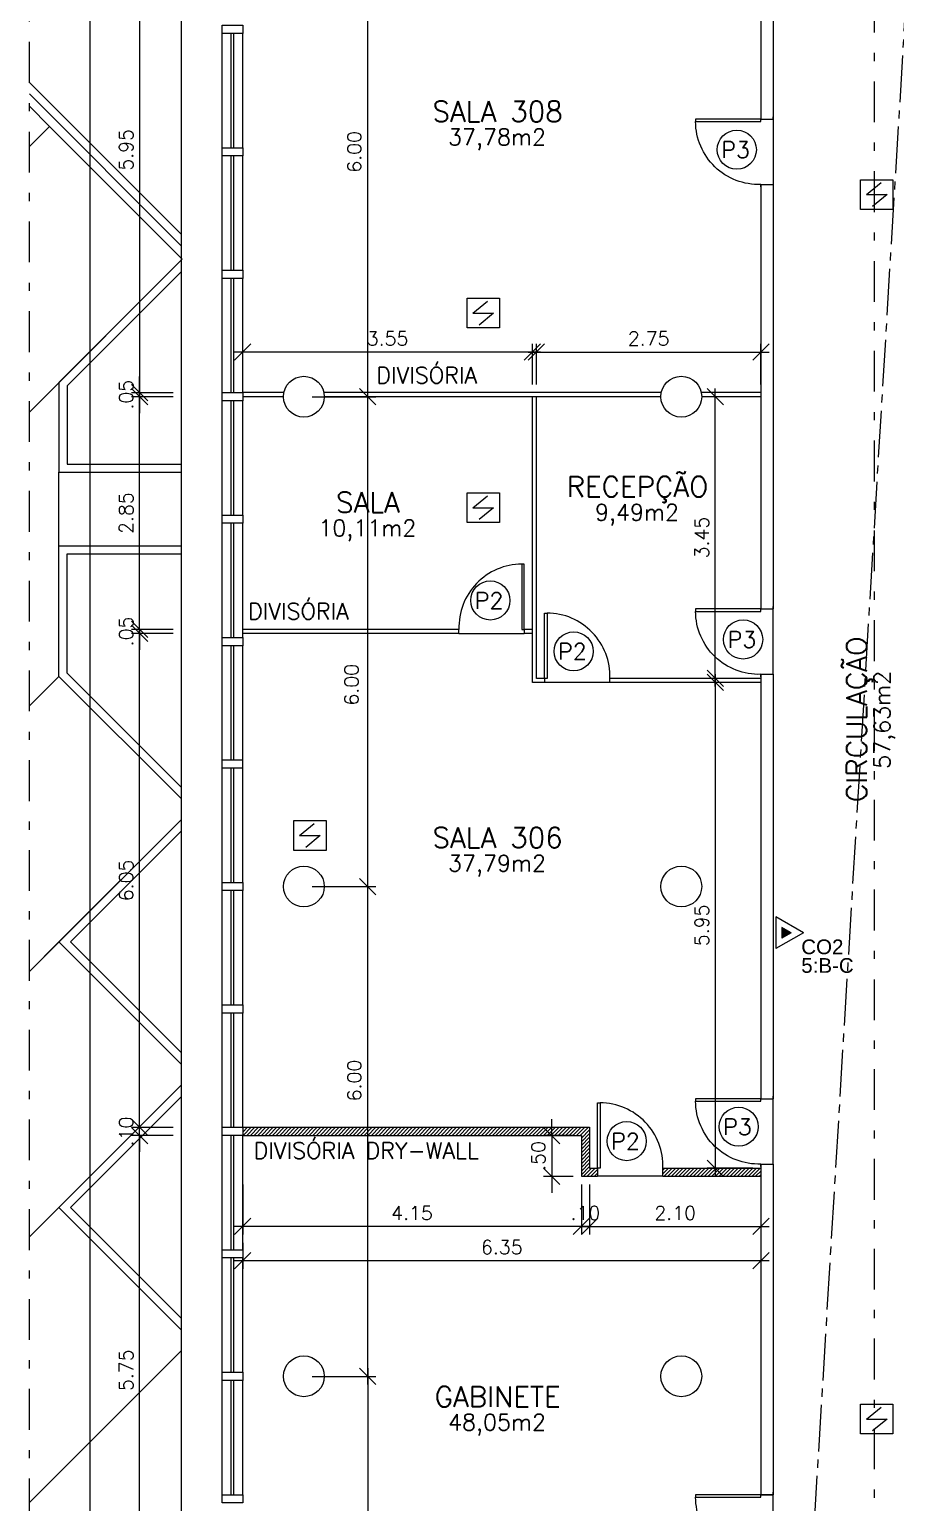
# Model space of a CAD drawing. Header units: millimetres. Extents: x 521 to 1055, y 261 to 520.
# Drawn here: x 563.33 to 573.94, y 379.7 to 397.75 of the extents above; entities that cross this region are included whole.
import ezdxf
from ezdxf.enums import TextEntityAlignment as Align

# ---------------------------------------------------------------- set-up
doc = ezdxf.new("R2010")
doc.units = ezdxf.units.MM
for name, pattern in [('CENTER2', [28.575, 19.05, -3.175, 3.175, -3.175]), ('CONTINU', [0]), ('DASHDOTX2', [2, 1, -0.5, 0, -0.5])]:
    doc.linetypes.add(name, pattern=pattern)
doc.layers.add('0.1', color=8, linetype='Continuous', lineweight=13)
doc.layers.add('ppci', color=8, linetype='Continuous')
doc.styles.add('ROMANS', font='romans')
doc.styles.get("Standard").update_dxf_attribs({"font": 'romans.shx'})
doc.styles.add('STYLE1', font='sanss___.ttf')
doc.dimstyles.new('Fares Eng - 50', dxfattribs={"dimscale": 2, "dimtxt": 0.085, "dimasz": 0.1, "dimexe": 0.05, "dimexo": 0.05, "dimgap": 0.04, "dimtad": 1, "dimzin": 4, "dimdsep": 46, "dimtxsty": 'ROMANS', "dimblk1": 'OBLIQUE', "dimblk2": 'OBLIQUE', "dimsah": 1, "dimcen": 0.05, "dimdle": 0.05, "dimclrd": 8, "dimclre": 8, "dimclrt": 8, "dimaunit": 1, "dimadec": 0, "dimazin": 0, "dimtfac": 1, "dimtix": 1, "dimtmove": 2, "dimatfit": 0, "dimldrblk": 'OPEN90', "dimfxl": 1, "dimtolj": 1, "dimtzin": 0, "dimarcsym": 0})

# ---------------------------------------------------------------- blocks, each defined once
blk = doc.blocks.new('P80')
for points in [[(0, 0.86), (0, 0.83), (0.15, 0.83), (0.15, 0.86)], [(0, 0), (0, 0.03), (0.15, 0.03), (0.15, 0)]]:
    blk.add_lwpolyline(points)
blk.add_lwpolyline([(-0.8, 0.06), (0, 0.06), (0, 0.03), (-0.8, 0.03)], close=True)
at = {"color": 8}
blk.add_arc((-0.025, 0.056), 0.775, 88.1408, 179.6698, dxfattribs=at)
blk = doc.blocks.new('_OBLIQUE')
at = {"color": 0, "linetype": 'ByBlock'}
blk.add_line((-0.5, -0.5), (0.5, 0.5), dxfattribs=at)
blk = doc.blocks.new('*D925')
at = {"layer": '0.1', "color": 8, "linetype": 'CONTINU', "lineweight": -2, "transparency": 16777216}
for p, q in [((564.475, 424.246), (563.968, 424.246)), ((564.068, 374.146), (564.068, 424.346)), ((564.475, 374.246), (563.968, 374.246))]:
    blk.add_line(p, q, dxfattribs=at)
at = {"layer": 'DEFPOINTS', "color": 0, "linetype": 'CONTINU', "lineweight": -2, "transparency": 16777216}
for p in [(564.068, 424.246), (564.575, 424.246), (564.575, 374.246)]:
    blk.add_point(p, dxfattribs=at)
at = {"layer": '0.1', "color": 8, "linetype": 'CONTINU', "lineweight": -2, "transparency": 16777216, "xscale": 0.2, "yscale": 0.2, "zscale": 0.2}
for p, rotation in [((564.068, 424.246), 90), ((564.068, 374.246), 270)]:
    blk.add_blockref('_OBLIQUE', p, dxfattribs=dict(at, rotation=rotation))
at = {"layer": '0.1', "color": 8, "linetype": 'CONTINU', "transparency": 16777216, "insert": (563.903, 399.246), "char_height": 0.17, "attachment_point": 5, "rotation": 90, "style": 'ROMANS'}
blk.add_mtext('\\A1;50.00', dxfattribs=at)
blk = doc.blocks.new('_Open90')
at = {"color": 0, "linetype": 'ByBlock', "lineweight": -2}
for p, q in [((0, 0), (-1, 0)), ((-0.5, 0.5), (0, 0)), ((0, 0), (-0.5, -0.5))]:
    blk.add_line(p, q, dxfattribs=at)
blk = doc.blocks.new('*D982')
at = {"layer": '0.1', "color": 8, "linetype": 'CONTINU', "lineweight": -2, "transparency": 16777216}
for p, q in [((567.471, 381.346), (567.471, 375.146)), ((566.788, 381.246), (567.571, 381.246)), ((566.788, 375.246), (567.571, 375.246))]:
    blk.add_line(p, q, dxfattribs=at)
at = {"layer": 'DEFPOINTS', "color": 0, "linetype": 'CONTINU', "lineweight": -2, "transparency": 16777216}
for p in [(566.688, 381.246), (566.688, 375.246), (567.471, 375.246)]:
    blk.add_point(p, dxfattribs=at)
at = {"layer": '0.1', "color": 8, "linetype": 'CONTINU', "lineweight": -2, "transparency": 16777216, "xscale": 0.2, "yscale": 0.2, "zscale": 0.2}
for p, rotation in [((567.471, 381.246), 90), ((567.471, 375.246), 270)]:
    blk.add_blockref('_OBLIQUE', p, dxfattribs=dict(at, rotation=rotation))
at = {"layer": '0.1', "color": 8, "linetype": 'CONTINU', "transparency": 16777216, "insert": (567.306, 378.246), "char_height": 0.17, "attachment_point": 5, "rotation": 90, "style": 'ROMANS'}
blk.add_mtext('\\A1;6.00', dxfattribs=at)
blk = doc.blocks.new('*D1007')
at = {"layer": '0.1', "color": 8, "linetype": 'CONTINU', "lineweight": -2, "transparency": 16777216}
for p, q in [((567.471, 381.146), (567.471, 387.346)), ((566.788, 387.246), (567.571, 387.246)), ((566.788, 381.246), (567.571, 381.246))]:
    blk.add_line(p, q, dxfattribs=at)
at = {"layer": 'DEFPOINTS', "color": 0, "linetype": 'CONTINU', "lineweight": -2, "transparency": 16777216}
for p in [(566.688, 387.246), (567.471, 387.246), (566.688, 381.246)]:
    blk.add_point(p, dxfattribs=at)
at = {"layer": '0.1', "color": 8, "linetype": 'CONTINU', "lineweight": -2, "transparency": 16777216, "xscale": 0.2, "yscale": 0.2, "zscale": 0.2}
for p, rotation in [((567.471, 387.246), 90), ((567.471, 381.246), 270)]:
    blk.add_blockref('_OBLIQUE', p, dxfattribs=dict(at, rotation=rotation))
at = {"layer": '0.1', "color": 8, "linetype": 'CONTINU', "transparency": 16777216, "insert": (567.306, 384.87), "char_height": 0.17, "attachment_point": 5, "rotation": 90, "style": 'ROMANS'}
blk.add_mtext('\\A1;6.00', dxfattribs=at)
blk = doc.blocks.new('*D952')
at = {"layer": '0.1', "color": 8, "linetype": 'CONTINU', "lineweight": -2, "transparency": 16777216}
for p, q in [((566.788, 393.246), (567.571, 393.246)), ((567.471, 387.146), (567.471, 393.346)), ((566.788, 387.246), (567.571, 387.246))]:
    blk.add_line(p, q, dxfattribs=at)
at = {"layer": 'DEFPOINTS', "color": 0, "linetype": 'CONTINU', "lineweight": -2, "transparency": 16777216}
for p in [(566.688, 393.246), (567.471, 393.246), (566.688, 387.246)]:
    blk.add_point(p, dxfattribs=at)
at = {"layer": '0.1', "color": 8, "linetype": 'CONTINU', "lineweight": -2, "transparency": 16777216, "xscale": 0.2, "yscale": 0.2, "zscale": 0.2}
for p, rotation in [((567.471, 393.246), 90), ((567.471, 387.246), 270)]:
    blk.add_blockref('_OBLIQUE', p, dxfattribs=dict(at, rotation=rotation))
at = {"layer": '0.1', "color": 8, "linetype": 'CONTINU', "transparency": 16777216, "insert": (567.271, 389.718), "char_height": 0.17, "attachment_point": 5, "rotation": 90, "style": 'ROMANS'}
blk.add_mtext('\\A1;6.00', dxfattribs=at)
blk = doc.blocks.new('*D1008')
at = {"layer": '0.1', "color": 8, "linetype": 'CONTINU', "lineweight": -2, "transparency": 16777216}
for p, q in [((567.471, 393.146), (567.471, 399.346)), ((566.788, 399.246), (567.571, 399.246)), ((566.788, 393.246), (567.571, 393.246))]:
    blk.add_line(p, q, dxfattribs=at)
at = {"layer": 'DEFPOINTS', "color": 0, "linetype": 'CONTINU', "lineweight": -2, "transparency": 16777216}
for p in [(566.688, 399.246), (567.471, 399.246), (566.688, 393.246)]:
    blk.add_point(p, dxfattribs=at)
at = {"layer": '0.1', "color": 8, "linetype": 'CONTINU', "lineweight": -2, "transparency": 16777216, "xscale": 0.2, "yscale": 0.2, "zscale": 0.2}
for p, rotation in [((567.471, 399.246), 90), ((567.471, 393.246), 270)]:
    blk.add_blockref('_OBLIQUE', p, dxfattribs=dict(at, rotation=rotation))
at = {"layer": '0.1', "color": 8, "linetype": 'CONTINU', "transparency": 16777216, "insert": (567.306, 396.246), "char_height": 0.17, "attachment_point": 5, "rotation": 90, "style": 'ROMANS'}
blk.add_mtext('\\A1;6.00', dxfattribs=at)
blk = doc.blocks.new('*D960')
at = {"layer": '0.1', "color": 8, "linetype": 'CONTINU', "lineweight": -2, "transparency": 16777216}
for p, q in [((565.088, 384.196), (564.575, 384.196)), ((564.675, 378.346), (564.675, 384.296)), ((565.088, 378.446), (564.575, 378.446))]:
    blk.add_line(p, q, dxfattribs=at)
at = {"layer": 'DEFPOINTS', "color": 0, "linetype": 'CONTINU', "lineweight": -2, "transparency": 16777216}
for p in [(564.675, 384.196), (565.188, 384.196), (565.188, 378.446)]:
    blk.add_point(p, dxfattribs=at)
at = {"layer": '0.1', "color": 8, "linetype": 'CONTINU', "lineweight": -2, "transparency": 16777216, "xscale": 0.2, "yscale": 0.2, "zscale": 0.2}
for p, rotation in [((564.675, 384.196), 90), ((564.675, 378.446), 270)]:
    blk.add_blockref('_OBLIQUE', p, dxfattribs=dict(at, rotation=rotation))
at = {"layer": '0.1', "color": 8, "linetype": 'CONTINU', "transparency": 16777216, "insert": (564.51, 381.321), "char_height": 0.17, "attachment_point": 5, "rotation": 90, "style": 'ROMANS'}
blk.add_mtext('\\A1;5.75', dxfattribs=at)
blk = doc.blocks.new('*D961')
at = {"layer": '0.1', "color": 8, "linetype": 'CONTINU', "lineweight": -2, "transparency": 16777216}
for p, q in [((565.088, 390.346), (564.575, 390.346)), ((564.675, 384.196), (564.675, 390.446)), ((565.088, 384.296), (564.575, 384.296))]:
    blk.add_line(p, q, dxfattribs=at)
at = {"layer": 'DEFPOINTS', "color": 0, "linetype": 'CONTINU', "lineweight": -2, "transparency": 16777216}
for p in [(564.675, 390.346), (565.188, 390.346), (565.188, 384.296)]:
    blk.add_point(p, dxfattribs=at)
at = {"layer": '0.1', "color": 8, "linetype": 'CONTINU', "lineweight": -2, "transparency": 16777216, "xscale": 0.2, "yscale": 0.2, "zscale": 0.2}
for p, rotation in [((564.675, 390.346), 90), ((564.675, 384.296), 270)]:
    blk.add_blockref('_OBLIQUE', p, dxfattribs=dict(at, rotation=rotation))
at = {"layer": '0.1', "color": 8, "linetype": 'CONTINU', "transparency": 16777216, "insert": (564.51, 387.321), "char_height": 0.17, "attachment_point": 5, "rotation": 90, "style": 'ROMANS'}
blk.add_mtext('\\A1;6.05', dxfattribs=at)
blk = doc.blocks.new('*D962')
at = {"layer": '0.1', "color": 8, "linetype": 'CONTINU', "lineweight": -2, "transparency": 16777216}
for p, q in [((564.675, 393.296), (564.675, 393.496)), ((565.088, 393.296), (564.575, 393.296)), ((565.088, 393.246), (564.575, 393.246)), ((564.675, 393.246), (564.675, 393.296)), ((564.675, 393.246), (564.675, 393.046))]:
    blk.add_line(p, q, dxfattribs=at)
at = {"layer": 'DEFPOINTS', "color": 0, "linetype": 'CONTINU', "lineweight": -2, "transparency": 16777216}
for p in [(564.675, 393.296), (565.188, 393.296), (565.188, 393.246)]:
    blk.add_point(p, dxfattribs=at)
at = {"layer": '0.1', "color": 8, "linetype": 'CONTINU', "lineweight": -2, "transparency": 16777216, "xscale": 0.2, "yscale": 0.2, "zscale": 0.2}
for p, rotation in [((564.675, 393.296), 270), ((564.675, 393.246), 90)]:
    blk.add_blockref('_OBLIQUE', p, dxfattribs=dict(at, rotation=rotation))
at = {"layer": '0.1', "color": 8, "linetype": 'CONTINU', "transparency": 16777216, "insert": (564.51, 393.271), "char_height": 0.17, "attachment_point": 5, "rotation": 90, "style": 'ROMANS'}
blk.add_mtext('\\A1;.05', dxfattribs=at)
blk = doc.blocks.new('*D1021')
at = {"layer": '0.1', "color": 8, "linetype": 'CONTINU', "lineweight": -2, "transparency": 16777216}
for p, q in [((564.675, 399.346), (564.675, 393.196)), ((565.088, 399.246), (564.575, 399.246)), ((565.088, 393.296), (564.575, 393.296))]:
    blk.add_line(p, q, dxfattribs=at)
at = {"layer": 'DEFPOINTS', "color": 0, "linetype": 'CONTINU', "lineweight": -2, "transparency": 16777216}
for p in [(565.188, 399.246), (564.675, 393.296), (565.188, 393.296)]:
    blk.add_point(p, dxfattribs=at)
at = {"layer": '0.1', "color": 8, "linetype": 'CONTINU', "lineweight": -2, "transparency": 16777216, "xscale": 0.2, "yscale": 0.2, "zscale": 0.2}
for p, rotation in [((564.675, 399.246), 90), ((564.675, 393.296), 270)]:
    blk.add_blockref('_OBLIQUE', p, dxfattribs=dict(at, rotation=rotation))
at = {"layer": '0.1', "color": 8, "linetype": 'CONTINU', "transparency": 16777216, "insert": (564.51, 396.271), "char_height": 0.17, "attachment_point": 5, "rotation": 90, "style": 'ROMANS'}
blk.add_mtext('\\A1;5.95', dxfattribs=at)
blk = doc.blocks.new('*D1022')
at = {"layer": '0.1', "color": 8, "linetype": 'CONTINU', "lineweight": -2, "transparency": 16777216}
for p, q in [((565.088, 393.246), (564.575, 393.246)), ((564.675, 390.296), (564.675, 393.346)), ((565.088, 390.396), (564.575, 390.396))]:
    blk.add_line(p, q, dxfattribs=at)
at = {"layer": 'DEFPOINTS', "color": 0, "linetype": 'CONTINU', "lineweight": -2, "transparency": 16777216}
for p in [(564.675, 393.246), (565.188, 393.246), (565.188, 390.396)]:
    blk.add_point(p, dxfattribs=at)
at = {"layer": '0.1', "color": 8, "linetype": 'CONTINU', "lineweight": -2, "transparency": 16777216, "xscale": 0.2, "yscale": 0.2, "zscale": 0.2}
for p, rotation in [((564.675, 393.246), 90), ((564.675, 390.396), 270)]:
    blk.add_blockref('_OBLIQUE', p, dxfattribs=dict(at, rotation=rotation))
at = {"layer": '0.1', "color": 8, "linetype": 'CONTINU', "transparency": 16777216, "insert": (564.51, 391.821), "char_height": 0.17, "attachment_point": 5, "rotation": 90, "style": 'ROMANS'}
blk.add_mtext('\\A1;2.85', dxfattribs=at)
blk = doc.blocks.new('*D1023')
at = {"layer": '0.1', "color": 8, "linetype": 'CONTINU', "lineweight": -2, "transparency": 16777216}
for p, q in [((564.675, 390.396), (564.675, 390.596)), ((565.088, 390.396), (564.575, 390.396)), ((565.088, 390.346), (564.575, 390.346)), ((564.675, 390.396), (564.675, 390.346)), ((564.675, 390.346), (564.675, 390.146))]:
    blk.add_line(p, q, dxfattribs=at)
at = {"layer": 'DEFPOINTS', "color": 0, "linetype": 'CONTINU', "lineweight": -2, "transparency": 16777216}
for p in [(564.675, 390.346), (565.188, 390.396), (565.188, 390.346)]:
    blk.add_point(p, dxfattribs=at)
at = {"layer": '0.1', "color": 8, "linetype": 'CONTINU', "lineweight": -2, "transparency": 16777216, "xscale": 0.2, "yscale": 0.2, "zscale": 0.2}
for p, rotation in [((564.675, 390.396), 270), ((564.675, 390.346), 90)]:
    blk.add_blockref('_OBLIQUE', p, dxfattribs=dict(at, rotation=rotation))
at = {"layer": '0.1', "color": 8, "linetype": 'CONTINU', "transparency": 16777216, "insert": (564.51, 390.371), "char_height": 0.17, "attachment_point": 5, "rotation": 90, "style": 'ROMANS'}
blk.add_mtext('\\A1;.05', dxfattribs=at)
blk = doc.blocks.new('*D1024')
at = {"layer": '0.1', "color": 8, "linetype": 'CONTINU', "lineweight": -2, "transparency": 16777216}
for p, q in [((569.588, 393.794), (565.838, 393.794)), ((565.938, 393.396), (565.938, 393.894)), ((569.488, 393.396), (569.488, 393.894))]:
    blk.add_line(p, q, dxfattribs=at)
at = {"layer": 'DEFPOINTS', "color": 0, "linetype": 'CONTINU', "lineweight": -2, "transparency": 16777216}
for p in [(565.938, 393.794), (565.938, 393.296), (569.488, 393.296)]:
    blk.add_point(p, dxfattribs=at)
at = {"layer": '0.1', "color": 8, "linetype": 'CONTINU', "lineweight": -2, "transparency": 16777216, "xscale": 0.2, "yscale": 0.2, "zscale": 0.2, "rotation": 180}
blk.add_blockref('_OBLIQUE', (565.938, 393.794), dxfattribs=at)
at = {"layer": '0.1', "color": 8, "linetype": 'CONTINU', "lineweight": -2, "transparency": 16777216, "xscale": 0.2, "yscale": 0.2, "zscale": 0.2}
blk.add_blockref('_OBLIQUE', (569.488, 393.794), dxfattribs=at)
at = {"layer": '0.1', "color": 8, "linetype": 'CONTINU', "transparency": 16777216, "insert": (567.713, 393.959), "char_height": 0.17, "attachment_point": 5, "style": 'ROMANS'}
blk.add_mtext('\\A1;3.55', dxfattribs=at)
blk = doc.blocks.new('*D1025')
at = {"layer": '0.1', "color": 8, "linetype": 'CONTINU', "lineweight": -2, "transparency": 16777216}
for p, q in [((569.438, 393.794), (572.388, 393.794)), ((569.538, 393.396), (569.538, 393.894)), ((572.288, 393.396), (572.288, 393.894))]:
    blk.add_line(p, q, dxfattribs=at)
at = {"layer": 'DEFPOINTS', "color": 0, "linetype": 'CONTINU', "lineweight": -2, "transparency": 16777216}
for p in [(572.288, 393.794), (569.538, 393.296), (572.288, 393.296)]:
    blk.add_point(p, dxfattribs=at)
at = {"layer": '0.1', "color": 8, "linetype": 'CONTINU', "lineweight": -2, "transparency": 16777216, "xscale": 0.2, "yscale": 0.2, "zscale": 0.2, "rotation": 180}
blk.add_blockref('_OBLIQUE', (569.538, 393.794), dxfattribs=at)
at = {"layer": '0.1', "color": 8, "linetype": 'CONTINU', "lineweight": -2, "transparency": 16777216, "xscale": 0.2, "yscale": 0.2, "zscale": 0.2}
blk.add_blockref('_OBLIQUE', (572.288, 393.794), dxfattribs=at)
at = {"layer": '0.1', "color": 8, "linetype": 'CONTINU', "transparency": 16777216, "insert": (570.913, 393.959), "char_height": 0.17, "attachment_point": 5, "style": 'ROMANS'}
blk.add_mtext('\\A1;2.75', dxfattribs=at)
blk = doc.blocks.new('*D1026')
at = {"layer": '0.1', "color": 8, "linetype": 'CONTINU', "lineweight": -2, "transparency": 16777216}
for p, q in [((572.188, 393.246), (571.629, 393.246)), ((571.729, 389.696), (571.729, 393.346)), ((572.188, 389.796), (571.629, 389.796))]:
    blk.add_line(p, q, dxfattribs=at)
at = {"layer": 'DEFPOINTS', "color": 0, "linetype": 'CONTINU', "lineweight": -2, "transparency": 16777216}
for p in [(571.729, 393.246), (572.288, 393.246), (572.288, 389.796)]:
    blk.add_point(p, dxfattribs=at)
at = {"layer": '0.1', "color": 8, "linetype": 'CONTINU', "lineweight": -2, "transparency": 16777216, "xscale": 0.2, "yscale": 0.2, "zscale": 0.2}
for p, rotation in [((571.729, 393.246), 90), ((571.729, 389.796), 270)]:
    blk.add_blockref('_OBLIQUE', p, dxfattribs=dict(at, rotation=rotation))
at = {"layer": '0.1', "color": 8, "linetype": 'CONTINU', "transparency": 16777216, "insert": (571.564, 391.521), "char_height": 0.17, "attachment_point": 5, "rotation": 90, "style": 'ROMANS'}
blk.add_mtext('\\A1;3.45', dxfattribs=at)
blk = doc.blocks.new('*D1027')
at = {"layer": '0.1', "color": 8, "linetype": 'CONTINU', "lineweight": -2, "transparency": 16777216}
for p, q in [((571.729, 389.846), (571.729, 383.696)), ((572.188, 389.746), (571.629, 389.746)), ((572.188, 383.796), (571.629, 383.796))]:
    blk.add_line(p, q, dxfattribs=at)
at = {"layer": 'DEFPOINTS', "color": 0, "linetype": 'CONTINU', "lineweight": -2, "transparency": 16777216}
for p in [(572.288, 389.746), (571.729, 383.796), (572.288, 383.796)]:
    blk.add_point(p, dxfattribs=at)
at = {"layer": '0.1', "color": 8, "linetype": 'CONTINU', "lineweight": -2, "transparency": 16777216, "xscale": 0.2, "yscale": 0.2, "zscale": 0.2}
for p, rotation in [((571.729, 389.746), 90), ((571.729, 383.796), 270)]:
    blk.add_blockref('_OBLIQUE', p, dxfattribs=dict(at, rotation=rotation))
at = {"layer": '0.1', "color": 8, "linetype": 'CONTINU', "transparency": 16777216, "insert": (571.564, 386.771), "char_height": 0.17, "attachment_point": 5, "rotation": 90, "style": 'ROMANS'}
blk.add_mtext('\\A1;5.95', dxfattribs=at)
blk = doc.blocks.new('ÁREA')
for p in [(0.00005, 0.00376), (0, 0)]:
    blk.add_attdef('COMPARTIMENTO', text='', height=0.0025).set_placement(p, align=Align.CENTER)
at = {"color": 1}
for p in [(-0.00005, -0.00376), (-0.0001, -0.00752)]:
    blk.add_attdef('ÁREA', text='', height=0.002, dxfattribs=at).set_placement(p, align=Align.CENTER)
blk = doc.blocks.new('*D3284')
at = {"layer": '0.1', "color": 8, "linetype": 'CONTINU', "lineweight": -2, "transparency": 16777216}
for p, q in [((564.675, 384.296), (564.675, 384.496)), ((565.088, 384.296), (564.575, 384.296)), ((565.088, 384.196), (564.575, 384.196)), ((564.675, 384.196), (564.675, 384.296)), ((564.675, 384.196), (564.675, 383.996))]:
    blk.add_line(p, q, dxfattribs=at)
at = {"layer": 'DEFPOINTS', "color": 0, "linetype": 'CONTINU', "lineweight": -2, "transparency": 16777216}
for p in [(564.675, 384.296), (565.188, 384.296), (565.188, 384.196)]:
    blk.add_point(p, dxfattribs=at)
at = {"layer": '0.1', "color": 8, "linetype": 'CONTINU', "lineweight": -2, "transparency": 16777216, "xscale": 0.2, "yscale": 0.2, "zscale": 0.2}
for p, rotation in [((564.675, 384.296), 270), ((564.675, 384.196), 90)]:
    blk.add_blockref('_OBLIQUE', p, dxfattribs=dict(at, rotation=rotation))
at = {"layer": '0.1', "color": 8, "linetype": 'CONTINU', "lineweight": -2, "transparency": 16777216, "insert": (564.51, 384.246), "char_height": 0.17, "attachment_point": 5, "rotation": 90, "style": 'ROMANS'}
blk.add_mtext('\\A1;.10', dxfattribs=at)
blk = doc.blocks.new('*D3285')
at = {"layer": '0.1', "color": 8, "linetype": 'CONTINU', "lineweight": -2, "transparency": 16777216}
for p, q in [((570.088, 383.596), (570.088, 382.982)), ((570.188, 383.596), (570.188, 382.982)), ((570.088, 383.082), (569.888, 383.082)), ((570.088, 383.082), (570.188, 383.082)), ((570.188, 383.082), (570.388, 383.082))]:
    blk.add_line(p, q, dxfattribs=at)
at = {"layer": 'DEFPOINTS', "color": 0, "linetype": 'CONTINU', "lineweight": -2, "transparency": 16777216}
for p in [(570.088, 383.696), (570.188, 383.696), (570.188, 383.082)]:
    blk.add_point(p, dxfattribs=at)
at = {"layer": '0.1', "color": 8, "linetype": 'CONTINU', "lineweight": -2, "transparency": 16777216, "xscale": 0.2, "yscale": 0.2, "zscale": 0.2}
blk.add_blockref('_OBLIQUE', (570.088, 383.082), dxfattribs=at)
at = {"layer": '0.1', "color": 8, "linetype": 'CONTINU', "lineweight": -2, "transparency": 16777216, "xscale": 0.2, "yscale": 0.2, "zscale": 0.2, "rotation": 180}
blk.add_blockref('_OBLIQUE', (570.188, 383.082), dxfattribs=at)
at = {"layer": '0.1', "color": 8, "linetype": 'CONTINU', "lineweight": -2, "transparency": 16777216, "insert": (570.138, 383.247), "char_height": 0.17, "attachment_point": 5, "style": 'ROMANS'}
blk.add_mtext('\\A1;.10', dxfattribs=at)
blk = doc.blocks.new('*D3286')
at = {"layer": '0.1', "color": 8, "lineweight": -2, "transparency": 16777216}
for p, q in [((570.188, 383.596), (570.188, 382.982)), ((572.288, 383.596), (572.288, 382.982)), ((570.088, 383.082), (572.388, 383.082))]:
    blk.add_line(p, q, dxfattribs=at)
at = {"layer": 'DEFPOINTS', "color": 0, "lineweight": -2, "transparency": 16777216}
for p in [(570.188, 383.696), (572.288, 383.696), (572.288, 383.082)]:
    blk.add_point(p, dxfattribs=at)
at = {"layer": '0.1', "color": 8, "lineweight": -2, "transparency": 16777216, "xscale": 0.2, "yscale": 0.2, "zscale": 0.2, "rotation": 180}
blk.add_blockref('_OBLIQUE', (570.188, 383.082), dxfattribs=at)
at = {"layer": '0.1', "color": 8, "lineweight": -2, "transparency": 16777216, "xscale": 0.2, "yscale": 0.2, "zscale": 0.2}
blk.add_blockref('_OBLIQUE', (572.288, 383.082), dxfattribs=at)
at = {"layer": '0.1', "color": 8, "transparency": 16777216, "insert": (571.238, 383.247), "char_height": 0.17, "attachment_point": 5, "style": 'ROMANS'}
blk.add_mtext('\\A1;2.10', dxfattribs=at)
blk = doc.blocks.new('*D3287')
at = {"layer": '0.1', "color": 8, "linetype": 'CONTINU', "lineweight": -2, "transparency": 16777216}
for p, q in [((565.938, 383.596), (565.938, 382.982)), ((570.088, 383.596), (570.088, 382.982)), ((570.188, 383.082), (565.838, 383.082))]:
    blk.add_line(p, q, dxfattribs=at)
at = {"layer": 'DEFPOINTS', "color": 0, "linetype": 'CONTINU', "lineweight": -2, "transparency": 16777216}
for p in [(565.938, 383.696), (570.088, 383.696), (565.938, 383.082)]:
    blk.add_point(p, dxfattribs=at)
at = {"layer": '0.1', "color": 8, "linetype": 'CONTINU', "lineweight": -2, "transparency": 16777216, "xscale": 0.2, "yscale": 0.2, "zscale": 0.2, "rotation": 180}
blk.add_blockref('_OBLIQUE', (565.938, 383.082), dxfattribs=at)
at = {"layer": '0.1', "color": 8, "linetype": 'CONTINU', "lineweight": -2, "transparency": 16777216, "xscale": 0.2, "yscale": 0.2, "zscale": 0.2}
blk.add_blockref('_OBLIQUE', (570.088, 383.082), dxfattribs=at)
at = {"layer": '0.1', "color": 8, "linetype": 'CONTINU', "lineweight": -2, "transparency": 16777216, "insert": (568.013, 383.247), "char_height": 0.17, "attachment_point": 5, "style": 'ROMANS'}
blk.add_mtext('\\A1;4.15', dxfattribs=at)
blk = doc.blocks.new('*D3288')
at = {"layer": '0.1', "color": 8, "linetype": 'CONTINU', "lineweight": -2, "transparency": 16777216}
for p, q in [((565.938, 382.882), (565.938, 382.563)), ((572.288, 382.882), (572.288, 382.563)), ((572.388, 382.663), (565.838, 382.663))]:
    blk.add_line(p, q, dxfattribs=at)
at = {"layer": 'DEFPOINTS', "color": 0, "linetype": 'CONTINU', "lineweight": -2, "transparency": 16777216}
for p in [(565.938, 382.982), (572.288, 382.982), (565.938, 382.663)]:
    blk.add_point(p, dxfattribs=at)
at = {"layer": '0.1', "color": 8, "linetype": 'CONTINU', "lineweight": -2, "transparency": 16777216, "xscale": 0.2, "yscale": 0.2, "zscale": 0.2, "rotation": 180}
blk.add_blockref('_OBLIQUE', (565.938, 382.663), dxfattribs=at)
at = {"layer": '0.1', "color": 8, "linetype": 'CONTINU', "lineweight": -2, "transparency": 16777216, "xscale": 0.2, "yscale": 0.2, "zscale": 0.2}
blk.add_blockref('_OBLIQUE', (572.288, 382.663), dxfattribs=at)
at = {"layer": '0.1', "color": 8, "linetype": 'CONTINU', "lineweight": -2, "transparency": 16777216, "insert": (569.113, 382.828), "char_height": 0.17, "attachment_point": 5, "style": 'ROMANS'}
blk.add_mtext('\\A1;6.35', dxfattribs=at)
blk = doc.blocks.new('*D3289')
at = {"layer": '0.1', "color": 8, "linetype": 'CONTINU', "lineweight": -2, "transparency": 16777216}
for p, q in [((569.726, 384.196), (569.726, 384.396)), ((569.988, 384.196), (569.626, 384.196)), ((569.726, 384.196), (569.726, 383.696)), ((569.988, 383.696), (569.626, 383.696)), ((569.726, 383.696), (569.726, 383.496))]:
    blk.add_line(p, q, dxfattribs=at)
at = {"layer": 'DEFPOINTS', "color": 0, "linetype": 'CONTINU', "lineweight": -2, "transparency": 16777216}
for p in [(570.088, 384.196), (569.726, 383.696), (570.088, 383.696)]:
    blk.add_point(p, dxfattribs=at)
at = {"layer": '0.1', "color": 8, "linetype": 'CONTINU', "lineweight": -2, "transparency": 16777216, "xscale": 0.2, "yscale": 0.2, "zscale": 0.2}
for p, rotation in [((569.726, 384.196), 270), ((569.726, 383.696), 90)]:
    blk.add_blockref('_OBLIQUE', p, dxfattribs=dict(at, rotation=rotation))
at = {"layer": '0.1', "color": 8, "linetype": 'CONTINU', "lineweight": -2, "transparency": 16777216, "insert": (569.561, 383.946), "char_height": 0.17, "attachment_point": 5, "rotation": 90, "style": 'ROMANS'}
blk.add_mtext('\\A1;.50', dxfattribs=at)

msp = doc.modelspace()

# ---------------------------------------------------------------- hatches: boundary and pattern name
at = {"layer": '0.1', "linetype": 'CONTINU', "lineweight": -2}
h = msp.add_hatch(dxfattribs=at)
h.set_pattern_fill('ANSI31', color=8, scale=0.01, style=0)
h.set_pattern_definition([(45, (565.93774, 383.696488), (-0.02245064, 0.02245064), [])])
h.paths.add_polyline_path([(570.18774, 384.29649), (565.93774, 384.29649), (565.93774, 384.19649), (570.08774, 384.19649), (570.08774, 383.69649), (570.28774, 383.69649), (570.28774, 383.79649), (570.18774, 383.79649)])
h.paths.add_polyline_path([(572.28774, 383.79649), (571.08774, 383.79649), (571.08774, 383.69649), (572.28774, 383.69649)])
at = {"layer": 'ppci'}
msp.add_hatch(color=10, dxfattribs=at).paths.add_polyline_path([(572.65922, 386.68043), (572.54647, 386.74552), (572.54647, 386.61533)])

# ---------------------------------------------------------------- linework, layer by layer
at = {"layer": '0.1', "color": 8, "linetype": 'DASHDOTX2', "ltscale": 0.5}
for p, q in [((563.32502, 365.19275), (563.32502, 428.20423)), ((573.67694, 424.60892), (573.67694, 371.68747))]:
    msp.add_line(p, q, dxfattribs=at)
at = {"layer": '0.1', "color": 8, "linetype": 'CONTINU'}
for p, q in [((565.18774, 375.39649), (565.18774, 423.09649)), ((565.68774, 396.29649), (565.68774, 397.69649)), ((565.79774, 396.29649), (565.79774, 397.69649)), ((565.82774, 396.29649), (565.82774, 397.69649)), ((565.93774, 396.29649), (565.93774, 397.69649)), ((572.43774, 396.64649), (572.43774, 395.84649)), ((565.68774, 394.79649), (565.68774, 396.19649)), ((565.79774, 394.79649), (565.79774, 396.19649)), ((565.82774, 394.79649), (565.82774, 396.19649)), ((565.93774, 394.79649), (565.93774, 396.19649)), ((565.68774, 393.29649), (565.68774, 394.69649)), ((565.79774, 393.29649), (565.79774, 394.69649)), ((565.82774, 393.29649), (565.82774, 394.69649)), ((565.93774, 393.29649), (565.93774, 394.69649)), ((566.44279, 393.29649), (565.93774, 393.29649)), ((566.43774, 393.24649), (565.93774, 393.24649)), ((571.06779, 393.29649), (566.93269, 393.29649)), ((571.06274, 393.24649), (566.93774, 393.24649)), ((569.48774, 389.74649), (569.48774, 393.24649)), ((569.53774, 391.19649), (569.53774, 393.24649)), ((572.28774, 393.29649), (571.55769, 393.29649)), ((572.28774, 393.24649), (571.56274, 393.24649)), ((565.68774, 391.79649), (565.68774, 393.19649)), ((565.79774, 391.79649), (565.79774, 393.19649)), ((565.82774, 391.79649), (565.82774, 393.19649)), ((565.93774, 391.79649), (565.93774, 393.19649)), ((563.68633, 391.4205), (563.68633, 392.3205)), ((565.68774, 390.29649), (565.68774, 391.69649)), ((565.79774, 390.29649), (565.79774, 391.69649)), ((565.82774, 390.29649), (565.82774, 391.69649)), ((565.93774, 390.39649), (565.93774, 391.69649)), ((569.53774, 389.79649), (569.53774, 391.19649)), ((572.43774, 389.84649), (572.43774, 390.64649)), ((565.93774, 390.34649), (565.93774, 390.39649)), ((568.58774, 390.39649), (565.93774, 390.39649)), ((565.93774, 390.29649), (565.93774, 390.34649)), ((568.58774, 390.34649), (565.93774, 390.34649)), ((568.58774, 390.34649), (568.58774, 390.39649)), ((568.58774, 390.34649), (569.38774, 390.34649)), ((569.48774, 390.39649), (569.38774, 390.39649)), ((569.38774, 390.39649), (569.38774, 390.34649)), ((569.48774, 390.34649), (569.38774, 390.34649)), ((565.68774, 388.79649), (565.68774, 390.19649)), ((565.79774, 388.79649), (565.79774, 390.19649)), ((565.82774, 388.79649), (565.82774, 390.19649)), ((565.93774, 388.79649), (565.93774, 390.19649)), ((569.63774, 389.79649), (569.53774, 389.79649)), ((569.63774, 389.79649), (569.63774, 389.74649)), ((572.28774, 389.79649), (570.43774, 389.79649)), ((570.43774, 389.74649), (570.43774, 389.79649)), ((569.63774, 389.74649), (569.48774, 389.74649)), ((572.28774, 389.74649), (570.43774, 389.74649)), ((565.68774, 387.29649), (565.68774, 388.69649)), ((565.79774, 387.29649), (565.79774, 388.69649)), ((565.82774, 387.29649), (565.82774, 388.69649)), ((565.93774, 388.69649), (565.93774, 388.79649)), ((565.93774, 387.29649), (565.93774, 388.69649)), ((565.68774, 385.79649), (565.68774, 387.19649)), ((565.79774, 385.79649), (565.79774, 387.19649)), ((565.82774, 385.79649), (565.82774, 387.19649)), ((565.93774, 385.79649), (565.93774, 387.19649)), ((565.93774, 386.89649), (565.93774, 387.19649)), ((565.68774, 384.29649), (565.68774, 385.69649)), ((565.79774, 384.29649), (565.79774, 385.69649)), ((565.82774, 384.29649), (565.82774, 385.69649)), ((565.93774, 384.29649), (565.93774, 385.69649)), ((572.43774, 383.84649), (572.43774, 384.64649)), ((565.68774, 382.79649), (565.68774, 384.19649)), ((565.79774, 382.79649), (565.79774, 384.19649)), ((565.82774, 382.79649), (565.82774, 384.19649)), ((565.93774, 382.79649), (565.93774, 384.19649)), ((565.93774, 382.79649), (565.93774, 382.69649)), ((565.68774, 381.29649), (565.68774, 382.69649)), ((565.79774, 381.29649), (565.79774, 382.69649)), ((565.82774, 381.29649), (565.82774, 382.69649)), ((565.93774, 381.29649), (565.93774, 382.69649)), ((565.68774, 379.79649), (565.68774, 381.19649)), ((565.79774, 379.79649), (565.79774, 381.19649)), ((565.82774, 379.79649), (565.82774, 381.19649)), ((565.93774, 379.79649), (565.93774, 381.19649)), ((572.43774, 378.99649), (572.43774, 379.79649))]:
    msp.add_line(p, q, dxfattribs=at)
at = {"layer": '0.1', "color": 7}
for p, q in [((572.28774, 401.84649), (572.28774, 396.64649)), ((572.43774, 401.84649), (572.43774, 396.64649)), ((572.28774, 396.64649), (572.43774, 396.64649)), ((572.28774, 395.84649), (572.43774, 395.84649)), ((572.28774, 395.84649), (572.28774, 390.64649)), ((572.43774, 395.84649), (572.43774, 390.64649)), ((572.28774, 390.64649), (572.43774, 390.64649)), ((572.28774, 389.84649), (572.28774, 384.64649)), ((572.28774, 389.84649), (572.43774, 389.84649)), ((572.43774, 389.84649), (572.43774, 384.64649)), ((572.28774, 384.64649), (572.43774, 384.64649)), ((565.93774, 384.29649), (570.18774, 384.29649)), ((565.93774, 384.19649), (570.08774, 384.19649)), ((570.08774, 384.19649), (570.08774, 383.69649)), ((570.18774, 384.29649), (570.18774, 383.79649)), ((572.28774, 383.84649), (572.28774, 379.79649)), ((572.28774, 383.84649), (572.43774, 383.84649)), ((572.43774, 383.84649), (572.43774, 379.79649)), ((570.08774, 383.69649), (570.28774, 383.69649)), ((570.18774, 383.79649), (570.28774, 383.79649)), ((570.28774, 383.79649), (570.28774, 383.69649)), ((571.08774, 383.69649), (571.08774, 383.79649)), ((571.08774, 383.79649), (572.28774, 383.79649)), ((571.08774, 383.69649), (572.28774, 383.69649)), ((572.43774, 379.79649), (572.28774, 379.79649))]:
    msp.add_line(p, q, dxfattribs=at)
at = {"layer": '0.1', "color": 8}
for p, q in [((563.32502, 397.09623), (565.18774, 395.23351)), ((563.32502, 396.95481), (565.18774, 395.09209)), ((565.18774, 394.92191), (563.68633, 393.4205)), ((565.18774, 394.78049), (563.78633, 393.37908)), ((563.68633, 393.4205), (563.68633, 392.3205)), ((563.78633, 393.37908), (563.78633, 392.4205)), ((563.68633, 392.3205), (565.18774, 392.3205)), ((563.78633, 392.4205), (565.18774, 392.4205)), ((563.68633, 391.4205), (565.18774, 391.4205)), ((563.68633, 389.8205), (563.68633, 391.4205)), ((563.78633, 389.86192), (563.78633, 391.3205)), ((563.78633, 391.3205), (565.18774, 391.3205)), ((565.18774, 388.31909), (563.68633, 389.8205)), ((565.18774, 388.46051), (563.78633, 389.86192)), ((565.18774, 388.06922), (563.68633, 386.56781)), ((565.18774, 387.9278), (563.82775, 386.56781)), ((565.18774, 385.20782), (563.82775, 386.56781)), ((565.18774, 384.67511), (563.82775, 383.31512)), ((565.18774, 381.81371), (563.68633, 383.31512)), ((565.18774, 381.95513), (563.82775, 383.31512))]:
    msp.add_line(p, q, dxfattribs=at)
at = {"layer": '0.1', "color": 8, "linetype": 'CONTINU', "lineweight": -2}
for p, q in [((570.43774, 389.74649), (569.63774, 389.74649)), ((571.08774, 383.69649), (570.28774, 383.69649))]:
    msp.add_line(p, q, dxfattribs=at)
at = {"layer": '0.1', "color": 8, "linetype": 'CONTINU'}
for points in [[(565.68774, 397.79649), (565.93774, 397.79649), (565.93774, 397.69649), (565.68774, 397.69649)], [(565.68774, 396.29649), (565.93774, 396.29649), (565.93774, 396.19649), (565.68774, 396.19649)], [(565.68774, 394.79649), (565.93774, 394.79649), (565.93774, 394.69649), (565.68774, 394.69649)], [(565.68774, 393.29649), (565.93774, 393.29649), (565.93774, 393.19649), (565.68774, 393.19649)], [(565.68774, 391.79649), (565.93774, 391.79649), (565.93774, 391.69649), (565.68774, 391.69649)], [(565.68774, 390.29649), (565.93774, 390.29649), (565.93774, 390.19649), (565.68774, 390.19649)], [(565.68774, 387.29649), (565.93774, 387.29649), (565.93774, 387.19649), (565.68774, 387.19649)], [(565.68774, 385.79649), (565.93774, 385.79649), (565.93774, 385.69649), (565.68774, 385.69649)], [(565.68774, 384.29649), (565.93774, 384.29649), (565.93774, 384.19649), (565.68774, 384.19649)], [(565.68774, 381.29649), (565.93774, 381.29649), (565.93774, 381.19649), (565.68774, 381.19649)], [(565.68774, 379.79649), (565.93774, 379.79649), (565.93774, 379.69649), (565.68774, 379.69649)]]:
    msp.add_lwpolyline(points, close=True, dxfattribs=at)
at = {"layer": '0.1', "color": 8}
for points in [[(563.32502, 396.31188), (563.57149, 396.55835), (563.32502, 396.80481)], [(563.32502, 393.05919), (565.19783, 394.932), (563.57149, 396.55835), (563.32502, 396.31188)], [(565.18774, 388.31909), (563.68633, 389.8205), (563.32502, 389.45919)], [(563.32502, 386.2065), (565.18774, 388.06922)], [(565.18774, 385.0664), (563.68633, 386.56781), (563.32502, 386.2065)], [(563.32502, 382.95381), (565.18774, 384.81653)], [(565.18774, 381.81371), (563.68633, 383.31512), (563.32502, 382.95381)], [(563.32502, 379.70112), (565.18774, 381.56384)]]:
    msp.add_lwpolyline(points, dxfattribs=at)
for points in [[(569.35774, 391.19649), (569.35774, 390.39649), (569.38774, 390.39649), (569.38774, 391.19649)], [(569.66774, 390.59649), (569.66774, 389.79649), (569.63774, 389.79649), (569.63774, 390.59649)], [(570.31774, 384.59649), (570.31774, 383.79649), (570.28774, 383.79649), (570.28774, 384.59649)]]:
    msp.add_lwpolyline(points, close=True, dxfattribs=at)
at = {"layer": '0.1', "color": 8, "linetype": 'CONTINU'}
for points in [[(565.93774, 388.69649), (565.68774, 388.69649), (565.68774, 388.79649), (565.93774, 388.79649)], [(565.93774, 382.69649), (565.68774, 382.69649), (565.68774, 382.79649), (565.93774, 382.79649)]]:
    msp.add_lwpolyline(points, dxfattribs=at)
at = {"layer": '0.1', "color": 8}
for centre in [(571.99271, 396.27236), (568.97274, 390.75028), (572.07015, 390.27263), (569.99364, 390.12697), (570.64364, 384.12697), (572.01627, 384.30398)]:
    msp.add_circle(centre, 0.23964, dxfattribs=at)
at = {"layer": '0.1', "color": 7}
for centre in [(566.68774, 393.24649), (571.31274, 393.24649), (566.68774, 387.24649), (571.31274, 387.24649), (566.68774, 381.24649), (571.31274, 381.24649)]:
    msp.add_circle(centre, 0.25, dxfattribs=at)
at = {"layer": '0.1', "color": 8}
for centre, start, end in [((569.36221, 390.42163), 90.330199, 181.859182), ((569.66328, 389.82163), 358.140818, 89.669801), ((570.31328, 383.82163), 358.140818, 89.669801)]:
    msp.add_arc(centre, 0.77487, start, end, dxfattribs=at)
at = {"layer": 'ppci', "color": 10, "linetype": 'Continuous'}
for p, q in [((573.58132, 395.72279), (573.75995, 395.86911)), ((573.58132, 395.72279), (573.83463, 395.72279)), ((573.83463, 395.72279), (573.656, 395.57648)), ((568.76005, 394.27094), (568.93867, 394.41725)), ((568.76005, 394.27094), (569.01335, 394.27094)), ((569.01335, 394.27094), (568.83472, 394.12463)), ((568.76005, 391.88669), (568.93867, 392.033)), ((568.76005, 391.88669), (569.01335, 391.88669)), ((569.01335, 391.88669), (568.83472, 391.74038)), ((566.63551, 387.87091), (566.81414, 388.01722)), ((566.63551, 387.87091), (566.88882, 387.87091)), ((566.88882, 387.87091), (566.71019, 387.72459)), ((572.47147, 386.87543), (572.47147, 386.48543)), ((572.80922, 386.68043), (572.47147, 386.87543)), ((572.54647, 386.74552), (572.54647, 386.61533)), ((572.65922, 386.68043), (572.54647, 386.74552)), ((572.80922, 386.68043), (572.47147, 386.48543)), ((572.65922, 386.68043), (572.54647, 386.61533)), ((573.58132, 380.72279), (573.75995, 380.86911)), ((573.58132, 380.72279), (573.83463, 380.72279)), ((573.83463, 380.72279), (573.656, 380.57648))]:
    msp.add_line(p, q, dxfattribs=at)
at = {"layer": 'ppci', "color": 10, "linetype": 'CENTER2', "lineweight": -2, "ltscale": 0.03}
msp.add_lwpolyline([(565.93774, 374.49649), (568.11976, 378.92144), (572.94494, 379.45558), (574.21368, 400.52147), (582.87876, 402.38245), (583.39612, 404.43977), (585.97843, 404.66988), (586.14891, 405.09649)], dxfattribs=at)
at = {"layer": 'ppci', "color": 10, "linetype": 'Continuous'}
for points in [[(573.51008, 395.905), (573.90587, 395.905), (573.90587, 395.54058), (573.51008, 395.54058)], [(568.6888, 394.45315), (569.0846, 394.45315), (569.0846, 394.08873), (568.6888, 394.08873)], [(568.6888, 392.0689), (569.0846, 392.0689), (569.0846, 391.70448), (568.6888, 391.70448)], [(566.56426, 388.05311), (566.96006, 388.05311), (566.96006, 387.6887), (566.56426, 387.6887)], [(573.51008, 380.905), (573.90587, 380.905), (573.90587, 380.54058), (573.51008, 380.54058)]]:
    msp.add_lwpolyline(points, close=True, dxfattribs=at)

# ---------------------------------------------------------------- block references
at = {"layer": '0.1', "color": 8}
ref = msp.add_blockref('ÁREA', (569.06144, 396.61559), dxfattribs=dict(at, xscale=133.3333333333333, yscale=133.3333333333333, zscale=133.3333333333333))
ref.add_attrib('COMPARTIMENTO', 'SALA 308', dxfattribs={"layer": '0', "color": 3, "height": 0.25}).set_placement((569.06144, 396.61559), align=Align.CENTER)
ref.add_attrib('ÁREA', '37,78m2', dxfattribs={"layer": '0', "color": 1, "height": 0.2}).set_placement((569.05481, 396.32764), align=Align.CENTER)
at = {"layer": '0.1', "color": 8, "xscale": -1, "rotation": 180}
for p in [(572.28774, 396.67649), (572.28774, 390.67649), (572.28774, 379.82649)]:
    msp.add_blockref('P80', p, dxfattribs=at)
at = {"layer": '0.1', "color": 8}
ref = msp.add_blockref('ÁREA', (570.7759, 392.01872), dxfattribs=dict(at, xscale=133.3333333333333, yscale=133.3333333333333, zscale=133.3333333333333))
ref.add_attrib('COMPARTIMENTO', 'RECEPÇÃO', dxfattribs={"layer": '0', "color": 3, "height": 0.25}).set_placement((570.7759, 392.01872), align=Align.CENTER)
ref.add_attrib('ÁREA', '9,49m2', dxfattribs={"layer": '0', "color": 1, "height": 0.2}).set_placement((570.76926, 391.73076), align=Align.CENTER)
ref = msp.add_blockref('ÁREA', (567.47248, 391.82635), dxfattribs=dict(at, xscale=133.3333333333333, yscale=133.3333333333333, zscale=133.3333333333333))
ref.add_attrib('COMPARTIMENTO', 'SALA', dxfattribs={"layer": '0', "color": 3, "height": 0.25}).set_placement((567.47248, 391.82635), align=Align.CENTER)
ref.add_attrib('ÁREA', '10,11m2', dxfattribs={"layer": '0', "color": 1, "height": 0.2}).set_placement((567.46585, 391.5384), align=Align.CENTER)
ref = msp.add_blockref('ÁREA', (573.58593, 389.29474), dxfattribs=dict(at, xscale=133.3333333333333, yscale=133.3333333333333, zscale=133.3333333333333, rotation=90))
ref.add_attrib('COMPARTIMENTO', 'CIRCULAÇÃO', dxfattribs={"layer": '0', "color": 3, "height": 0.25, "rotation": 90}).set_placement((573.58593, 389.29474), align=Align.CENTER)
ref.add_attrib('ÁREA', '57,63m2', dxfattribs={"layer": '0', "color": 1, "height": 0.2, "rotation": 90}).set_placement((573.87388, 389.28811), align=Align.CENTER)
ref = msp.add_blockref('ÁREA', (569.06144, 387.71995), dxfattribs=dict(at, xscale=133.3333333333333, yscale=133.3333333333333, zscale=133.3333333333333))
ref.add_attrib('COMPARTIMENTO', 'SALA 306', dxfattribs={"layer": '0', "color": 3, "height": 0.25}).set_placement((569.06144, 387.71995), align=Align.CENTER)
ref.add_attrib('ÁREA', '37,79m2', dxfattribs={"layer": '0', "color": 1, "height": 0.2}).set_placement((569.05481, 387.43199), align=Align.CENTER)
at = {"layer": '0.1', "color": 7, "xscale": -1, "rotation": 180}
msp.add_blockref('P80', (572.28774, 384.67649), dxfattribs=at)
at = {"layer": '0.1', "color": 8}
ref = msp.add_blockref('ÁREA', (569.06144, 380.87169), dxfattribs=dict(at, xscale=133.3333333333333, yscale=133.3333333333333, zscale=133.3333333333333))
ref.add_attrib('COMPARTIMENTO', 'GABINETE', dxfattribs={"layer": '0', "color": 3, "height": 0.25}).set_placement((569.06144, 380.87169), align=Align.CENTER)
ref.add_attrib('ÁREA', '48,05m2', dxfattribs={"layer": '0', "color": 1, "height": 0.2}).set_placement((569.05481, 380.58374), align=Align.CENTER)

# ---------------------------------------------------------------- texts
for s, p in [('P3', (571.8021, 396.17085)), ('DIVISÓRIA', (567.57591, 393.40935)), ('DIVISÓRIA', (566.00415, 390.51932)), ('P2', (568.78213, 390.64877)), ('P3', (571.87954, 390.17112)), ('P2', (569.80304, 390.02545)), ('P3', (571.82566, 384.20247)), ('P2', (570.45304, 384.02545)), ('DIVISÓRIA DRY-WALL', (566.07264, 383.91143))]:
    msp.add_text(s, height=0.2, dxfattribs=at).set_placement(p)
at = {"layer": 'ppci', "color": 10, "style": 'STYLE1'}
for s, p in [('CO2', (572.78266, 386.41753)), ('5:B-C', (572.78266, 386.18917))]:
    msp.add_text(s, height=0.18, dxfattribs=at).set_placement(p)

# ---------------------------------------------------------------- dimensions: what is measured, and where the dimension line sits
at = {"layer": '0.1', "color": 8, "linetype": 'CONTINU'}
for base, p1, p2, picture, middle in [((564.06768, 424.24649), (564.57539, 374.24649), (564.57539, 424.24649), '*D925', (563.90268, 399.24649)), ((564.67539, 393.29649), (565.18774, 399.24649), (565.18774, 393.29649), '*D1021', (564.51039, 396.27149)), ((567.47062, 399.24649), (566.68774, 393.24649), (566.68774, 399.24649), '*D1008', (567.30562, 396.24649)), ((564.67539, 393.29649), (565.18774, 393.24649), (565.18774, 393.29649), '*D962', (564.51039, 393.27149)), ((564.67539, 393.24649), (565.18774, 390.39649), (565.18774, 393.24649), '*D1022', (564.51039, 391.82149)), ((571.72909, 393.24649), (572.28774, 389.79649), (572.28774, 393.24649), '*D1026', (571.56409, 391.52149)), ((564.67539, 390.34649), (565.18774, 390.39649), (565.18774, 390.34649), '*D1023', (564.51039, 390.37149)), ((564.67539, 390.34649), (565.18774, 384.29649), (565.18774, 390.34649), '*D961', (564.51039, 387.32149)), ((571.72909, 383.79649), (572.28774, 389.74649), (572.28774, 383.79649), '*D1027', (571.56409, 386.77149)), ((564.67539, 384.19649), (565.18774, 378.44649), (565.18774, 384.19649), '*D960', (564.51039, 381.32149)), ((567.47062, 375.24649), (566.68774, 381.24649), (566.68774, 375.24649), '*D982', (567.30562, 378.24649))]:
    dim = msp.add_linear_dim(base=base, p1=p1, p2=p2, angle=90, dimstyle='Fares Eng - 50', dxfattribs=at)
    dim.commit()
    dim.dimension.update_dxf_attribs({"geometry": picture, "text_midpoint": middle})
for base, p1, p2, picture, middle in [((565.93774, 393.79439), (569.48774, 393.29649), (565.93774, 393.29649), '*D1024', (567.71274, 393.95939)), ((572.28774, 393.79439), (569.53774, 393.29649), (572.28774, 393.29649), '*D1025', (570.91274, 393.95939))]:
    dim = msp.add_linear_dim(base=base, p1=p1, p2=p2, dimstyle='Fares Eng - 50', dxfattribs=at)
    dim.commit()
    dim.dimension.update_dxf_attribs({"geometry": picture, "text_midpoint": middle})
for base, p1, p2, picture, middle in [((567.47062, 393.24649), (566.68774, 387.24649), (566.68774, 393.24649), '*D952', (567.27062, 389.7181)), ((567.47062, 387.24649), (566.68774, 381.24649), (566.68774, 387.24649), '*D1007', (567.30562, 384.86963))]:
    dim = msp.add_linear_dim(base=base, p1=p1, p2=p2, angle=90, dimstyle='Fares Eng - 50', dxfattribs=at)
    dim.commit()
    dim.dimension.update_dxf_attribs({"geometry": picture, "text_midpoint": middle, "dimtype": 160})
at = {"layer": '0.1', "color": 8, "linetype": 'CONTINU', "lineweight": -2}
for base, p1, p2, picture, middle in [((564.67539, 384.29649), (565.18774, 384.19649), (565.18774, 384.29649), '*D3284', (564.51039, 384.24649)), ((569.72557, 383.69649), (570.08774, 384.19649), (570.08774, 383.69649), '*D3289', (569.56057, 383.94649))]:
    dim = msp.add_linear_dim(base=base, p1=p1, p2=p2, angle=90, dimstyle='Fares Eng - 50', dxfattribs=at)
    dim.commit()
    dim.dimension.update_dxf_attribs({"geometry": picture, "text_midpoint": middle})
for base, p1, p2, picture, middle in [((565.93774, 383.08198), (570.08774, 383.69649), (565.93774, 383.69649), '*D3287', (568.01274, 383.24698)), ((570.18774, 383.08198), (570.08774, 383.69649), (570.18774, 383.69649), '*D3285', (570.13774, 383.24698)), ((565.93774, 382.6628), (572.28774, 382.98198), (565.93774, 382.98198), '*D3288', (569.11274, 382.8278))]:
    dim = msp.add_linear_dim(base=base, p1=p1, p2=p2, dimstyle='Fares Eng - 50', dxfattribs=at)
    dim.commit()
    dim.dimension.update_dxf_attribs({"geometry": picture, "text_midpoint": middle})
at = {"layer": '0.1', "color": 7}
dim = msp.add_linear_dim(base=(572.28774, 383.08198), p1=(570.18774, 383.69649), p2=(572.28774, 383.69649), dimstyle='Fares Eng - 50', dxfattribs=at)
dim.commit()
dim.dimension.update_dxf_attribs({"geometry": '*D3286', "text_midpoint": (571.23774, 383.24698)})

doc.saveas('drawing.dxf')
